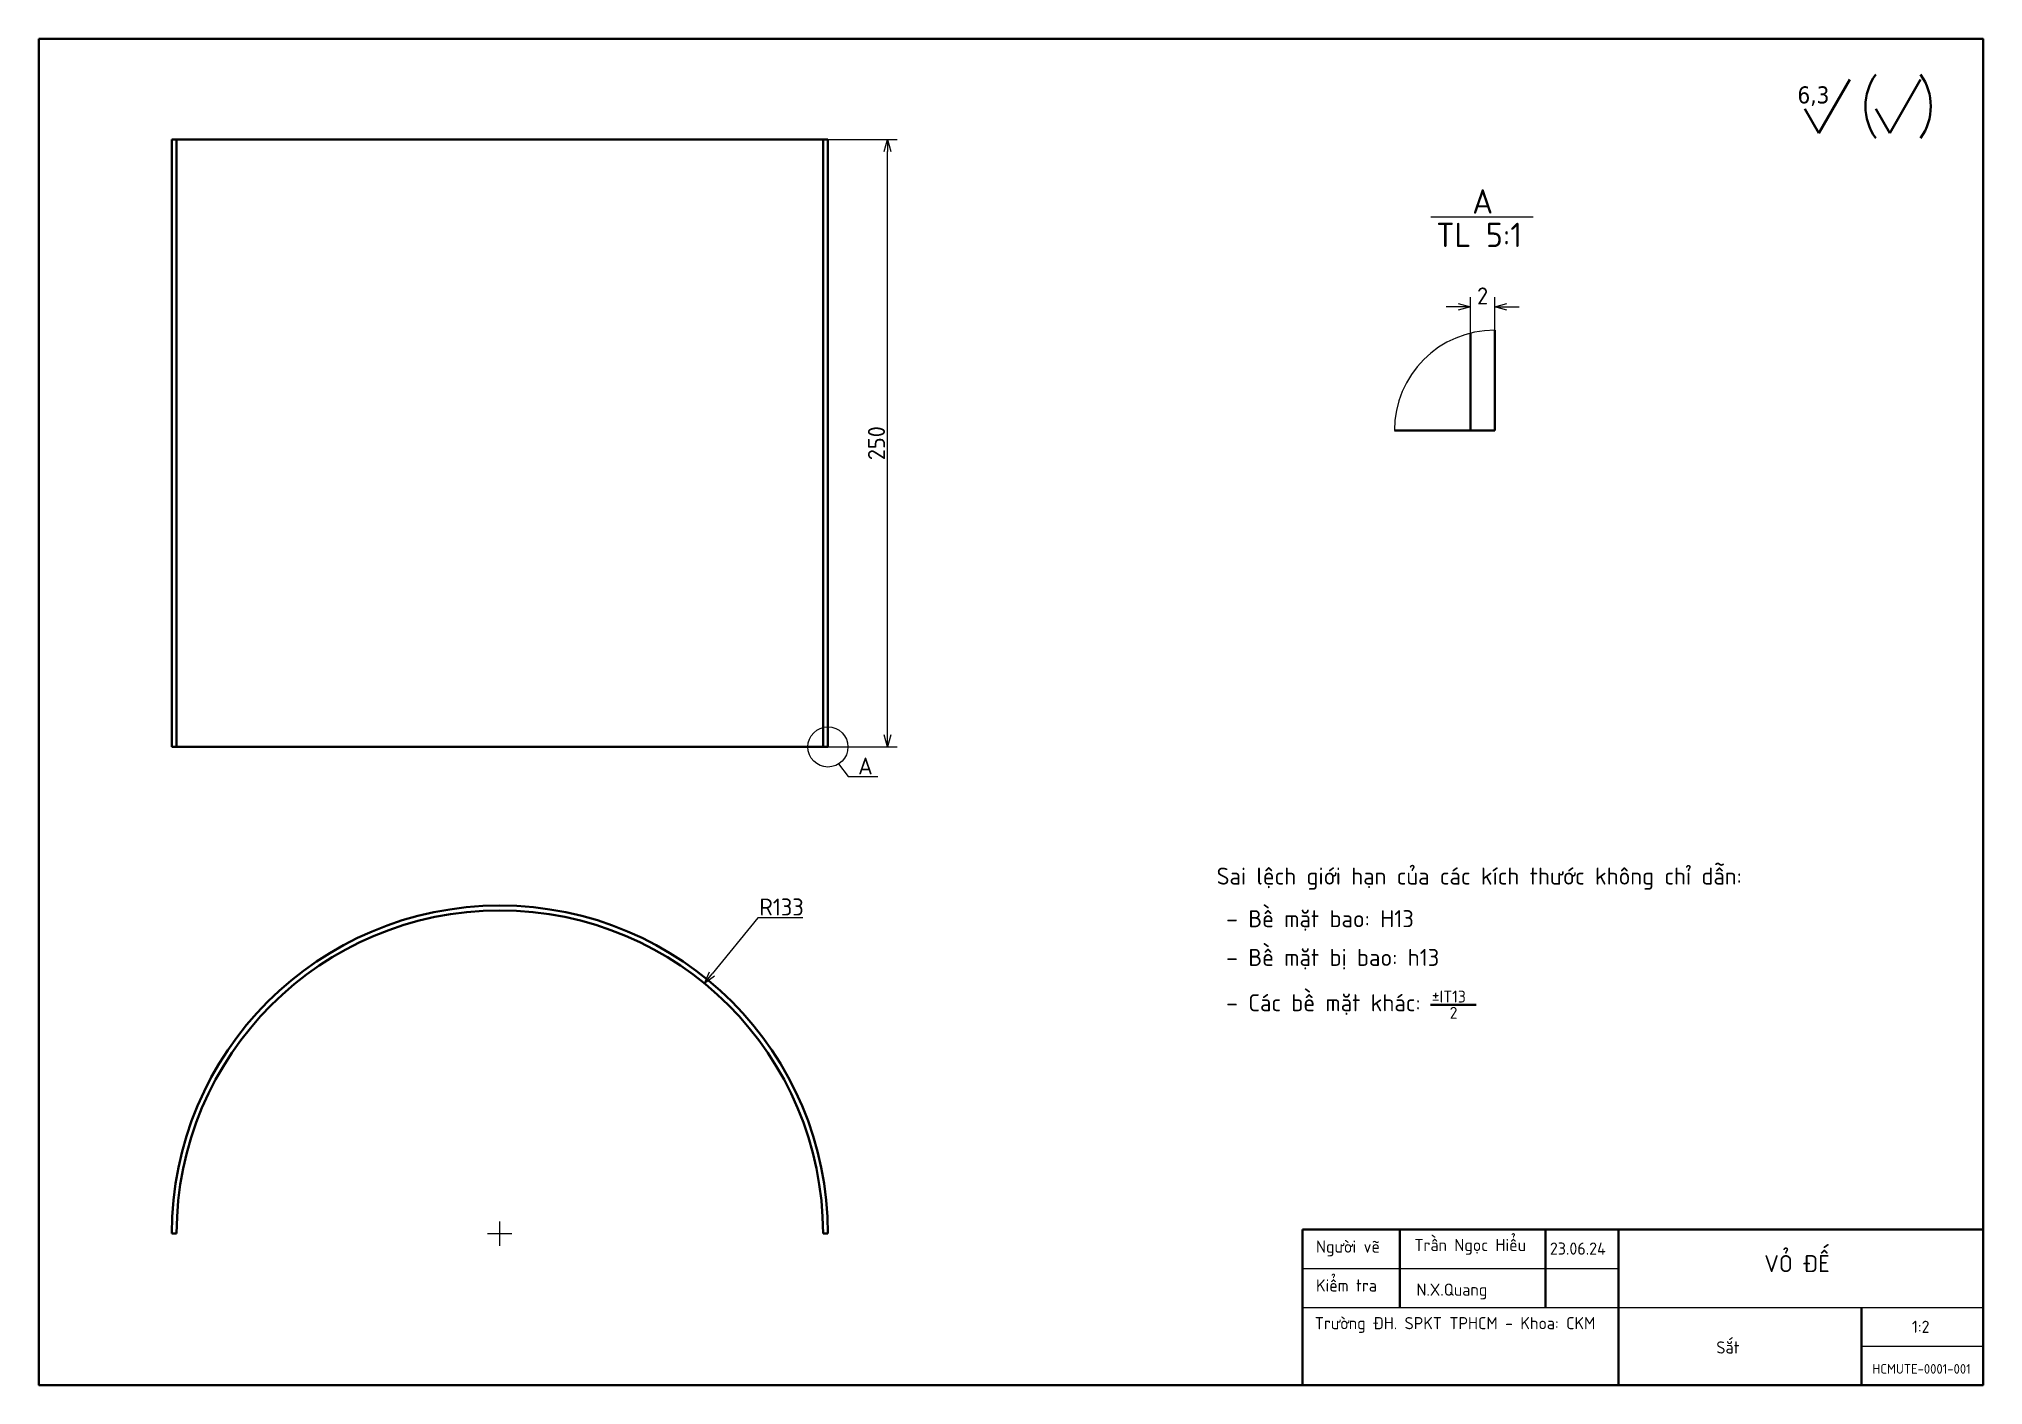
# Paper-space layout 'Sheet' of a CAD drawing. Header units: millimetres. Extents: x 10 to 410, y 10 to 287.
# The model-space entities are those that its viewports show. They can reach past a viewport. Long polylines and large blocks are cut down to what shows.
import ezdxf

# ---------------------------------------------------------------- set-up
doc = ezdxf.new("R2010")
doc.units = ezdxf.units.MM
for name, color, linetype, lineweight in [('NetDam', 7, 'Continuous', 35), ('Netmanh', 5, 'Continuous', 13), ('Nét mảnh', 130, 'Continuous', 13), ('Nét đậm', 7, 'Continuous', 35)]:
    doc.layers.add(name, color=color, linetype=linetype, lineweight=lineweight)
doc.styles.add('MtXpl_TCVN_7284', font='')
doc.styles.add('Note Text (ISO)', font='')
doc.styles.get('MtXpl_TCVN_7284').set_extended_font_data('TCVN 7284')
doc.styles.get('Note Text (ISO)').set_extended_font_data('TCVN 7284')
doc.dimstyles.new('Default (ISO)$0', dxfattribs={"dimtxt": 3.5, "dimasz": 2.5, "dimexe": 2, "dimexo": 0, "dimgap": 0.5, "dimtad": 1, "dimtxsty": 'Note Text (ISO)', "dimblk": 'OPEN30', "dimblk1": 'OPEN30', "dimblk2": 'OPEN90', "dimcen": 2.5, "dimclrd": 256, "dimclre": 256, "dimclrt": 256, "dimazin": 0, "dimtfac": 1, "dimtofl": 0, "dimtmove": 0, "dimatfit": 3, "dimldrblk": 'OPEN30', "dimfxl": 1, "dimtolj": 1, "dimtzin": 0, "dimlwd": -1, "dimlwe": -1, "dimarcsym": 0})
doc.dimstyles.new('Default (ISO)$4', dxfattribs={"dimtxt": 3.5, "dimasz": 2.5, "dimexe": 2, "dimexo": 0, "dimgap": 0.5, "dimtad": 1, "dimtih": 1, "dimtoh": 1, "dimtxsty": 'Note Text (ISO)', "dimblk": 'OPEN30', "dimblk1": 'OPEN30', "dimblk2": 'OPEN90', "dimcen": 2.5, "dimclrd": 256, "dimclre": 256, "dimclrt": 256, "dimazin": 0, "dimtfac": 1, "dimtofl": 0, "dimtmove": 0, "dimatfit": 3, "dimldrblk": 'OPEN30', "dimfxl": 1, "dimtolj": 1, "dimtzin": 0, "dimlwd": -1, "dimlwe": -1, "dimarcsym": 0})

# ---------------------------------------------------------------- blocks, each defined once
blk = doc.blocks.new('_Open30')
at = {"color": 0, "linetype": 'ByBlock', "lineweight": -2}
for p, q in [((-1, 0.27), (0, 0)), ((0, 0), (-1, -0.27)), ((0, 0), (-1, 0))]:
    blk.add_line(p, q, dxfattribs=at)
blk = doc.blocks.new('*D6')
at = {"layer": 'Netmanh', "linetype": 'Continuous', "transparency": 16777216}
for p, q in [((172.33, 266.31), (186.57, 266.31)), ((184.57, 143.81), (184.57, 263.81)), ((172.33, 141.31), (186.57, 141.31))]:
    blk.add_line(p, q, dxfattribs=at)
at = {"layer": 'Netmanh', "transparency": 16777216, "xscale": 2.5, "yscale": 2.5, "zscale": 2.5}
for p, rotation in [((184.57, 266.31), 90), ((184.57, 141.31), 270)]:
    blk.add_blockref('_Open30', p, dxfattribs=dict(at, rotation=rotation))
at = {"layer": 'Netmanh', "transparency": 16777216, "insert": (182.32, 203.81), "char_height": 3.5, "attachment_point": 5, "rotation": 90, "style": 'Note Text (ISO)'}
blk.add_mtext('\\A1;250', dxfattribs=at)
blk = doc.blocks.new('_Open90')
at = {"color": 0, "linetype": 'ByBlock', "lineweight": -2}
for p, q in [((0, 0), (-1, 0)), ((-0.5, 0.5), (0, 0)), ((0, 0), (-0.5, -0.5))]:
    blk.add_line(p, q, dxfattribs=at)
blk = doc.blocks.new('*D7')
at = {"layer": 'Defpoints', "color": 0, "transparency": 16777216}
for p in [(309.53, 231.86), (304.53, 206.4), (309.53, 206.4)]:
    blk.add_point(p, dxfattribs=at)
at = {"layer": 'Netmanh', "linetype": 'Continuous', "transparency": 16777216}
for p, q in [((304.53, 206.4), (304.53, 233.86)), ((309.53, 206.4), (309.53, 233.86)), ((302.03, 231.86), (299.53, 231.86)), ((312.03, 231.86), (314.53, 231.86))]:
    blk.add_line(p, q, dxfattribs=at)
at = {"layer": 'Netmanh', "transparency": 16777216, "xscale": 2.5, "yscale": 2.5, "zscale": 2.5}
blk.add_blockref('_Open30', (304.53, 231.86), dxfattribs=at)
at = {"layer": 'Netmanh', "transparency": 16777216, "xscale": 2.5, "yscale": 2.5, "zscale": 2.5, "rotation": 180}
blk.add_blockref('_Open30', (309.53, 231.86), dxfattribs=at)
at = {"layer": 'Netmanh', "transparency": 16777216, "insert": (307.03, 234.11), "char_height": 3.5, "attachment_point": 5, "style": 'Note Text (ISO)'}
blk.add_mtext('\\A1;2', dxfattribs=at)
blk = doc.blocks.new('*D12')
at = {"layer": 'Defpoints', "color": 0, "transparency": 16777216}
for p in [(146.91, 92.66), (104.83, 41.17)]:
    blk.add_point(p, dxfattribs=at)
at = {"layer": 'Netmanh', "linetype": 'Continuous', "transparency": 16777216}
for p, q in [((157.92, 106.13), (148.5, 94.6)), ((167.17, 106.13), (157.92, 106.13))]:
    blk.add_line(p, q, dxfattribs=at)
at = {"layer": 'Netmanh', "transparency": 16777216}
for p, q in [((102.33, 41.17), (107.33, 41.17)), ((104.83, 38.67), (104.83, 43.67))]:
    blk.add_line(p, q, dxfattribs=at)
at = {"layer": 'Netmanh', "transparency": 16777216, "xscale": 2.5, "yscale": 2.5, "zscale": 2.5, "rotation": 230.7434882949832}
blk.add_blockref('_Open30', (146.91, 92.66), dxfattribs=at)
at = {"layer": 'Netmanh', "transparency": 16777216, "insert": (162.8, 108.38), "char_height": 3.5, "attachment_point": 5, "style": 'Note Text (ISO)'}
blk.add_mtext('\\A1;R133', dxfattribs=at)

msp = doc.modelspace()

# ---------------------------------------------------------------- linework, layer by layer
at = {"layer": 'NetDam'}
for p, q in [((106.66, 330.22), (106.66, 580.22)), ((106.66, 580.22), (108.66, 580.22)), ((108.66, 330.22), (108.66, 580.22)), ((108.66, 580.22), (374.66, 580.22)), ((374.66, 330.22), (374.66, 580.22)), ((374.66, 580.22), (376.66, 580.22)), ((376.66, 330.22), (376.66, 580.22)), ((641.05, 460.41), (641.05, 500.5)), ((651.05, 460.41), (651.05, 501.73)), ((609.73, 460.41), (651.05, 460.41)), ((641.05, 460.41), (651.05, 460.41)), ((106.66, 330.22), (108.66, 330.22)), ((108.66, 330.22), (376.66, 330.22)), ((106.66, 129.95), (108.66, 129.95)), ((374.66, 129.95), (376.66, 129.95))]:
    msp.add_line(p, q, dxfattribs=at)
msp.add_arc((241.66, 129.95), 135, 0, 180, dxfattribs=at)
at = {"layer": 'NetDam', "extrusion": (0, 0, -1)}
msp.add_arc((-241.66, 129.95), 133, 0, 180, dxfattribs=at)
at = {"layer": 'Netmanh'}
for p, q in [((381.07, 323.24), (384.98, 318.07)), ((384.98, 318.07), (397.18, 318.07))]:
    msp.add_line(p, q, dxfattribs=at)
msp.add_circle((376.66, 330.22), 8.26, dxfattribs=at)
msp.add_arc((651.05, 460.41), 41.32, 90, 180, dxfattribs=at)

psp = doc.layouts.new('Sheet')

# ---------------------------------------------------------------- linework, layer by layer
at = {"layer": 'NetDam'}
for p, q in [((376.2144, 267.6309), (382.5652, 278.6309)), ((390.7887, 267.6309), (397.1396, 278.6309)), ((373.3276, 272.6309), (376.2144, 267.6309)), ((387.902, 272.6309), (390.7887, 267.6309)), ((270, 42), (410, 42)), ((270, 10), (270, 42)), ((290, 42), (290, 26)), ((320, 42), (320, 26)), ((335, 42), (335, 10)), ((410, 42), (410, 10)), ((385, 26), (385, 10)), ((410, 10), (270, 10))]:
    psp.add_line(p, q, dxfattribs=at)
at = {"layer": 'NetDam', "linetype": 'Continuous', "lineweight": 35}
psp.add_line((296.3164, 88.232), (305.6697, 88.232), dxfattribs=at)
at = {"layer": 'NetDam'}
psp.add_lwpolyline([(10, 287), (410, 287), (410, 10), (10, 10)], close=True, dxfattribs=at)
for centre, start, end in [((397.0668, 273.1309), 144.447189, 215.552811), ((387.9747, 273.1309), 324.447189, 35.552811)]:
    psp.add_arc(centre, 11.2649, start, end, dxfattribs=at)
at = {"layer": 'Netmanh', "color": 18, "true_color": 0x000000}
for p, q in [((270, 34), (335, 34)), ((270, 26), (410, 26)), ((385, 18), (410, 18))]:
    psp.add_line(p, q, dxfattribs=at)
at = {"layer": 'Nét mảnh'}
psp.add_line((296.3957, 250.3719), (317.3957, 250.3719), dxfattribs=at)

# ---------------------------------------------------------------- texts
at = {"layer": 'NetDam', "attachment_point": 1}
for s, insert, char_height in [('{\\fTahoma|b0|i0|c0|p34;6,3}', (371.7997, 277.2284), 3.5), ('{\\fTCVN 7284|b0|i0|c0|p34;Sai lệch giới hạn của các kích thước không chỉ dẫn:}', (252.3088, 116.4826), 3.5), ('{\\fTCVN 7284|b0|i0|c0|p34; – Bề mặt bao: H13}', (252.1296, 107.7198), 3.5), ('{\\fTCVN 7284|b0|i0|c0|p34; – Bề mặt bị bao: h13}', (252.1296, 99.7511), 3.5), ('{\\fTCVN 7284|b0|i0|c0|p34; – Các bề mặt khác: }', (252.1296, 90.4217), 3.5), ('{\\fTCVN 7284|b0|i0|c0|p34;±IT13}', (296.581, 91.1678), 2.45), ('{\\fTCVN 7284|b0|i0|c0|p34;2}', (300.2502, 87.8237), 2.45), ('{\\fTCVN 7284|b0|i0|c0|p34;Trần Ngọc Hiểu}', (292.9878, 40.0841), 2.5), ('{\\fTCVN 7284|b0|i0|c0|p34;Người vẽ}', (272.75, 39.75), 2.5), ('{\\fTCVN 7284|b0|i0|c0|p34;23.06.24}', (320.8743, 39.3407), 2.5), ('{\\fTCVN 7284|b0|i0|c0|p34;VỎ ĐẾ}', (364.9804, 36.75), 3.5), ('{\\fTCVN 7284|b0|i0|c0|p34;Kiểm tra}', (272.75, 31.75), 2.5), ('{\\fTCVN 7284|b0|i0|c0|p34;N.X.Quang}', (293.4191, 30.8952), 2.5), ('{\\fTCVN 7284|b0|i0|c0|p34;Trường ĐH. SPKT TPHCM - Khoa: CKM}', (272.498, 24), 2.5), ('{\\fTCVN 7284|b0|i0|c0|p34;1:2}', (395.374, 23.25), 2.5), ('{\\fTCVN 7284|b0|i0|c0|p34;Sắt}', (355.11, 19), 2.5), ('{\\fTCVN 7284|b0|i0|c0|p34;\\H0.79167x;HCMUTE-0001-001}', (387.2266, 14.3338), 2.5)]:
    psp.add_mtext(s, dxfattribs=dict(at, insert=insert, char_height=char_height))
at = {"layer": 'NetDam', "insert": (178.5493, 139.1454), "char_height": 3.5, "attachment_point": 1, "style": 'Note Text (ISO)'}
psp.add_mtext_dynamic_manual_height_columns('A', width=3.826657, gutter_width=1, heights=[0], dxfattribs=at)
at = {"layer": 'Nét đậm', "char_height": 5, "attachment_point": 5, "style": 'MtXpl_TCVN_7284'}
for s, insert in [('A', (307.0384, 253.5483)), ('TL 5:1', (306.2986, 246.6718))]:
    psp.add_mtext(s, dxfattribs=dict(at, insert=insert))

# ---------------------------------------------------------------- dimensions: what is measured, and where the dimension line sits
at = {"layer": 'Netmanh'}
dim = psp.add_linear_dim(base=(184.5725, 266.3105), p1=(172.334, 141.3105), p2=(172.334, 266.3105), angle=90, dimstyle='Default (ISO)$0', override={"dimlfac": -2}, dxfattribs=at)
dim.commit()
dim.dimension.update_dxf_attribs({"geometry": '*D6', "text_midpoint": (182.3225, 203.8105)})
dim = psp.add_linear_dim(base=(309.5292, 231.8629), p1=(304.5292, 206.4009), p2=(309.5292, 206.4009), text='2', dimstyle='Default (ISO)$0', override={"dimlfac": -2}, dxfattribs=at)
dim.commit()
dim.dimension.update_dxf_attribs({"geometry": '*D7', "text_midpoint": (307.0292, 234.1129)})
dim = psp.add_radius_dim(center=(104.834, 41.1709), mpoint=(146.9148, 92.6632), dimstyle='Default (ISO)$4', override={"dimlfac": -2}, dxfattribs=at)
dim.commit()
dim.dimension.update_dxf_attribs({"geometry": '*D12', "text_midpoint": (162.795, 106.1299), "dimtype": 164})

# ---------------------------------------------------------------- viewports
at = {"layer": 'NetDam', "lineweight": 35}
psp.add_viewport(center=(210, 148.5), size=(400, 277), view_center_point=(451.9958, 344.6038), view_height=554, dxfattribs=at)

doc.saveas('drawing.dxf')
